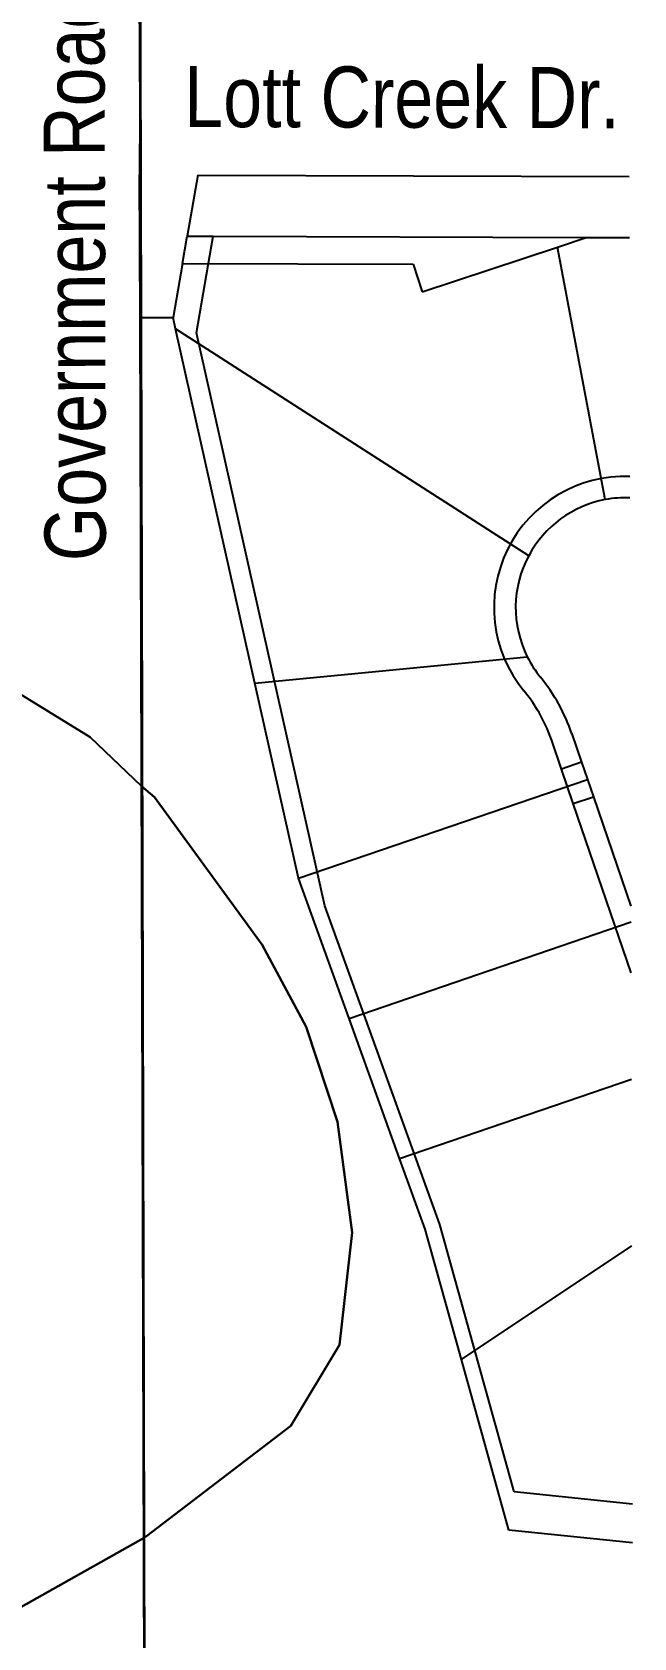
# Model space of a CAD drawing. Extents: x -19176 to -17597, y 5652440 to 5654285.
# Drawn here: x -18078.7 to -17980.3, y 5652681.7 to 5652944.7 of the extents above; entities that cross this region are included whole.
import ezdxf
from ezdxf.enums import TextEntityAlignment as Align

# ---------------------------------------------------------------- set-up
doc = ezdxf.new("R2010")
doc.units = 0
doc.header["$LTSCALE"] = 5
for name, color, linetype in [('F-RW', 190, 'Continuous'), ('L-ROAD-T', 7, 'Continuous'), ('L-SEC', 7, 'Continuous'), ('L-TITLEDB', 4, 'Continuous'), ('L-TITLEDB-T', 4, 'Continuous'), ('T-WATER', 160, 'Continuous')]:
    doc.layers.add(name, color=color, linetype=linetype)
doc.styles.add('80L', font='ARIALN.TTF', dxfattribs={"height": 10})
doc.styles.add('foc-LtypeFont', font='ARIALN.TTF', dxfattribs={"height": 7.35})
doc.linetypes.add('foc-TOPO-flowdirection-NOLINE', pattern='A,0,[">",foc-LtypeFont,S=0.3,R=0,X=0,Y=-0.945],-20,[">",foc-LtypeFont,S=0.3,R=0,X=0,Y=-0.945],0', length=20)

msp = doc.modelspace()

# ---------------------------------------------------------------- linework, layer by layer
at = {"layer": 'F-RW'}
for p, q in [((-18051.845, 5652895.514), (-18049.103, 5652911.331)), ((-18030.849, 5652801.635), (-18051.845, 5652895.514)), ((-17993.71, 5652828.713), (-17994.289, 5652830.247)), ((-17992.121, 5652824.046), (-17993.71, 5652828.713)), ((-17988.81, 5652825.179), (-17992.121, 5652824.046)), ((-17990.18, 5652818.372), (-17992.121, 5652824.046)), ((-17990.18, 5652818.372), (-17986.868, 5652819.506)), ((-17980.71, 5652790.674), (-17990.18, 5652818.372)), ((-18012.044, 5652749.445), (-18030.849, 5652801.635)), ((-17999.872, 5652705.659), (-18012.044, 5652749.445)), ((-17980.501, 5652703.628), (-17999.872, 5652705.659))]:
    msp.add_line(p, q, dxfattribs=at)
for centre, radius, start, end in [((-17981.675, 5652850.513), 21.479, 87.94422, 219.47901), ((-18018.695, 5652820.098), 26.432, 22.57873, 39.34714)]:
    msp.add_arc(centre, radius, start, end, dxfattribs=at)
at = {"layer": 'L-SEC'}
for p, q in [((-18060.961, 5652941.478), (-18061.925, 5653343.191)), ((-18059.996, 5652539.764), (-18060.961, 5652941.478))]:
    msp.add_line(p, q, dxfattribs=at)
at = {"layer": 'L-TITLEDB'}
for p, q in [((-18061.294, 5652990.492), (-18061.198, 5652941.455)), ((-18061.198, 5652941.455), (-18061.14, 5652931.629)), ((-18061.14, 5652931.629), (-18061.148, 5652921.363)), ((-18061.039, 5652897.986), (-18061.148, 5652921.363)), ((-18051.644, 5652921.307), (-18053.366, 5652911.344)), ((-18051.644, 5652921.307), (-17981.023, 5652921.09)), ((-18054.145, 5652906.85), (-18053.366, 5652911.344)), ((-18053.366, 5652911.344), (-18049.103, 5652911.331)), ((-18049.103, 5652911.331), (-17988.085, 5652911.111)), ((-17992.784, 5652909.542), (-17988.085, 5652911.111)), ((-17988.085, 5652911.111), (-17980.999, 5652911.093)), ((-18014.898, 5652902.224), (-17992.784, 5652909.542)), ((-17984.955, 5652868.169), (-17992.784, 5652909.542)), ((-18054.145, 5652906.85), (-18055.677, 5652897.988)), ((-18054.145, 5652906.85), (-18016.37, 5652906.739)), ((-18016.37, 5652906.739), (-18014.898, 5652902.224)), ((-18061.039, 5652897.986), (-18055.677, 5652897.988)), ((-18061.039, 5652897.986), (-18055.677, 5652897.988)), ((-18060.004, 5652539.791), (-18061.039, 5652897.986)), ((-18060.004, 5652539.791), (-18061.039, 5652897.986)), ((-18055.267, 5652896.159), (-18055.677, 5652897.988)), ((-18055.267, 5652896.159), (-18055.677, 5652897.988)), ((-17997.47, 5652858.988), (-18055.267, 5652896.159)), ((-18042.295, 5652838.119), (-18055.267, 5652896.159)), ((-18042.295, 5652838.119), (-18055.267, 5652896.159)), ((-18042.295, 5652838.119), (-17997.707, 5652842.421)), ((-18035.141, 5652806.142), (-18042.295, 5652838.119)), ((-18035.141, 5652806.142), (-18042.295, 5652838.119)), ((-17990.393, 5652829.805), (-17988.81, 5652825.179)), ((-17988.81, 5652825.179), (-17987.839, 5652822.344)), ((-18035.141, 5652806.142), (-17987.839, 5652822.344)), ((-17987.839, 5652822.344), (-17986.868, 5652819.506)), ((-17986.868, 5652819.506), (-17980.736, 5652801.582)), ((-18026.87, 5652783.204), (-18035.141, 5652806.142)), ((-18026.87, 5652783.204), (-18035.141, 5652806.142)), ((-18026.87, 5652783.204), (-17980.73, 5652799.007)), ((-18018.598, 5652760.262), (-18026.87, 5652783.204)), ((-18018.598, 5652760.262), (-18026.87, 5652783.204)), ((-18018.598, 5652760.262), (-17980.668, 5652773.222)), ((-18014.427, 5652748.694), (-18018.598, 5652760.262)), ((-18014.427, 5652748.694), (-18018.598, 5652760.262)), ((-18008.486, 5652727.319), (-18014.427, 5652748.694)), ((-18008.486, 5652727.319), (-18014.427, 5652748.694)), ((-18008.486, 5652727.319), (-17980.602, 5652745.944)), ((-18000.724, 5652699.392), (-18008.486, 5652727.319)), ((-18000.724, 5652699.392), (-18008.486, 5652727.319)), ((-17980.485, 5652697.28), (-18000.724, 5652699.392)), ((-17980.485, 5652697.28), (-18000.724, 5652699.392))]:
    msp.add_line(p, q, dxfattribs=at)
for centre, radius, start, end in [((-17981.617, 5652850.498), 17.983, 100.69629, 151.83133), ((-17981.639, 5652850.494), 17.983, 87.63176, 100.62343), ((-17981.629, 5652850.476), 17.983, 151.74978, 206.61122), ((-17981.614, 5652850.445), 17.983, 206.50016, 219.22624), ((-18018.752, 5652820.107), 29.972, 18.87797, 39.25536)]:
    msp.add_arc(centre, radius, start, end, dxfattribs=at)
at = {"layer": 'T-WATER', "linetype": 'foc-TOPO-flowdirection-NOLINE', "flags": 128}
msp.add_lwpolyline([(-18983.886, 5653037.56), (-18974.96, 5653035.031), (-18955.924, 5653034.012), (-18919.098, 5653038.893), (-18903.633, 5653044.072), (-18910.152, 5653056.068), (-18923.836, 5653063.417), (-18935.389, 5653072.499), (-18940.858, 5653087.662), (-18954.954, 5653093.524), (-18967.03, 5653102.01), (-18972.086, 5653117.214), (-18974.926, 5653134.757), (-18967.25, 5653146.232), (-18948.57, 5653145.231), (-18936.804, 5653153.876), (-18941.468, 5653166.518), (-18950.502, 5653177.95), (-18946.31, 5653194.673), (-18935.352, 5653204.47), (-18918.988, 5653200.59), (-18897.157, 5653180.991), (-18893.306, 5653164.375), (-18884.685, 5653152.783), (-18883.739, 5653152.824), (-18869.146, 5653153.45), (-18857.052, 5653158.551), (-18857.856, 5653144.873), (-18867.373, 5653133.413), (-18869.76, 5653119.374), (-18852.569, 5653119.357), (-18840.475, 5653128.315), (-18832.321, 5653140.333), (-18818.047, 5653143.482), (-18805.217, 5653135.928), (-18796.771, 5653123.437), (-18805.385, 5653113.697), (-18817.061, 5653105.185), (-18808.653, 5653093.751), (-18794.283, 5653088.084), (-18775.743, 5653088.724), (-18776.75, 5653076.388), (-18800.18, 5653059.166), (-18809.533, 5653047.896), (-18795.696, 5653041.061), (-18777.827, 5653043.921), (-18745.306, 5653053.305), (-18732.574, 5653059.736), (-18731.378, 5653060.34), (-18724.463, 5653074.069), (-18721.519, 5653091.328), (-18708.309, 5653096.305), (-18680.503, 5653083.134), (-18669.496, 5653073.763), (-18668.642, 5653054.48), (-18671.589, 5653035.849), (-18686.703, 5653009.272), (-18699.486, 5652980.319), (-18707.151, 5652966.884), (-18720.392, 5652959.641), (-18753.383, 5652967.552), (-18767.249, 5652960.787), (-18760.991, 5652945.712), (-18752.9, 5652933.065), (-18753.19, 5652914.714), (-18736.301, 5652914.615), (-18720.998, 5652920.536), (-18703.774, 5652916.749), (-18690.182, 5652909.151), (-18657.89, 5652879.952), (-18640.334, 5652878.387), (-18608.555, 5652909.97), (-18591.482, 5652908.988), (-18565.239, 5652893.81), (-18536.13, 5652881.878), (-18516.33, 5652860.053), (-18503.243, 5652865.967), (-18494.715, 5652899.412), (-18488.182, 5652913.475), (-18470.934, 5652913.799), (-18456.36, 5652907.971), (-18439.101, 5652905.188), (-18430.017, 5652894.133), (-18439.42, 5652882.269), (-18453.116, 5652875.101), (-18464.882, 5652865.915), (-18465.908, 5652850.061), (-18462.276, 5652838.638), (-18460.944, 5652834.463), (-18457.701, 5652817.112), (-18443.86, 5652810.374), (-18439.079, 5652809.669), (-18425.643, 5652807.691), (-18409.54, 5652811.847), (-18409.123, 5652814.643), (-18408.287, 5652820.257), (-18407.356, 5652826.451), (-18409.754, 5652841.671), (-18396.516, 5652848.395), (-18363.569, 5652849.419), (-18356.902, 5652849.616), (-18339.797, 5652845.748), (-18332.835, 5652833.109), (-18332.173, 5652814.24), (-18333.825, 5652795.783), (-18339.892, 5652781.747), (-18351.607, 5652772.272), (-18341.306, 5652762.604), (-18318.037, 5652769.473), (-18307.29, 5652779.635), (-18291.46, 5652778.896), (-18282.127, 5652768.015), (-18289.398, 5652754.57), (-18302.992, 5652747.187), (-18307.68, 5652733.08), (-18296.328, 5652724.239), (-18283.06, 5652732.19), (-18276.723, 5652746.669), (-18263.288, 5652774.069), (-18252.938, 5652784.637), (-18239.407, 5652791.673), (-18224.3, 5652785.631), (-18210.323, 5652783.089), (-18200.741, 5652794.1), (-18193.661, 5652807.494), (-18188.301, 5652822.349), (-18180.643, 5652835.248), (-18180.12, 5652835.555), (-18167.756, 5652842.651), (-18147.386, 5652842.214), (-18112.2, 5652847.744), (-18081.73, 5652836.972), (-18081.037, 5652836.543), (-18069.274, 5652829.24), (-18060.866, 5652821.253), (-18058.735, 5652819.428), (-18041.123, 5652795.256), (-18033.91, 5652781.8), (-18028.775, 5652766.253), (-18026.349, 5652748.139), (-18028.444, 5652729.747), (-18036.415, 5652716.443), (-18060.009, 5652698.4), (-18060.512, 5652698.07), (-18080.595, 5652686.784), (-18087.1, 5652683.112), (-18098.672, 5652674.401), (-18105.218, 5652660.575), (-18104.591, 5652640.395), (-18099.124, 5652625.549), (-18090.013, 5652614.348), (-18080.362, 5652609.017), (-18063.552, 5652599.644), (-18060.205, 5652598.813), (-18031.013, 5652591.658), (-18016.576, 5652585.085), (-18003.108, 5652586.8), (-17998.397, 5652602.501), (-17982.221, 5652604.706), (-17980.263, 5652604.726)], dxfattribs=at)
at = {"layer": 'T-WATER', "linetype": 'Continuous'}
msp.add_lwpolyline([(-18080.595, 5652686.784), (-18060.512, 5652698.07), (-18060.009, 5652698.4), (-18036.415, 5652716.443), (-18028.444, 5652729.747), (-18026.349, 5652748.139), (-18028.775, 5652766.253), (-18033.91, 5652781.8), (-18041.123, 5652795.256), (-18058.735, 5652819.428), (-18060.866, 5652821.253), (-18069.274, 5652829.24), (-18081.037, 5652836.543)], dxfattribs=at)

# ---------------------------------------------------------------- texts
at = {"layer": 'L-ROAD-T', "style": '80L'}
msp.add_text('Government Road Allowance', height=9.99881, rotation=90.1375, dxfattribs=at).set_placement((-18071.877, 5652932.579), align=Align.MIDDLE_CENTER)
at = {"layer": 'L-TITLEDB-T', "insert": (-18059.39, 5652939.223), "char_height": 10, "attachment_point": 1, "rotation": 359.82398, "style": '80L'}
msp.add_mtext_dynamic_manual_height_columns('\\pi5.5616;Lott Creek Dr.', width=80.62524, gutter_width=50, heights=[0], dxfattribs=at)

doc.saveas('drawing.dxf')
